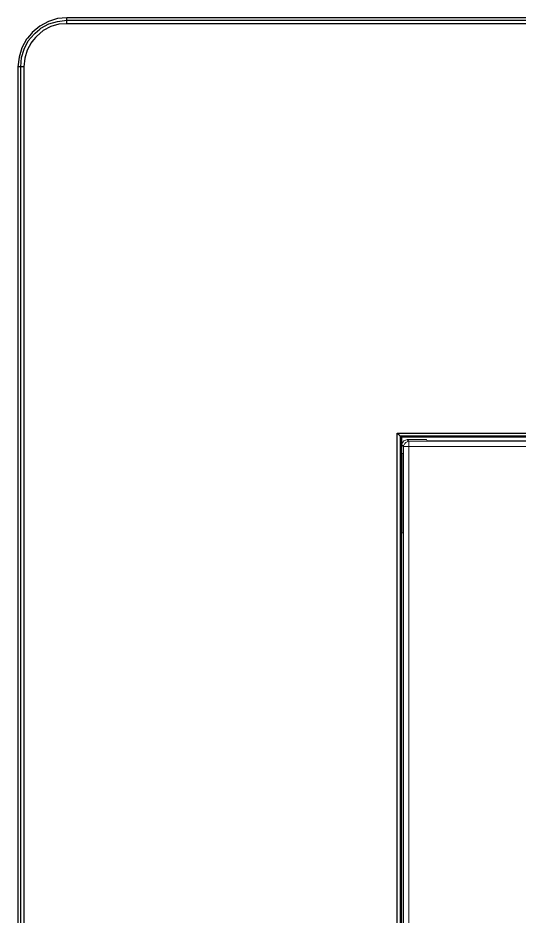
# Model space of a CAD drawing. Header units: centimetres. Extents: x -4.9 to 8, y -12.7 to 4.
# Drawn here: x -4.89 to -1.81, y -1.56 to 3.95 of the extents above; entities that cross this region are included whole.
import ezdxf

# ---------------------------------------------------------------- set-up
doc = ezdxf.new("R2010")
doc.units = ezdxf.units.CM
doc.header["$MEASUREMENT"] = 0
doc.layers.add('Layer 1', color=7, linetype='Continuous')

msp = doc.modelspace()

# ---------------------------------------------------------------- linework, layer by layer
at = {"layer": 'Layer 1', "color": 250, "lineweight": 25}
for points, knots in [([(-4.58527, 3.94716), (-4.58527, 3.94716), (-4.64171, 3.94364), (-4.64171, 3.94364), (-4.64171, 3.94364), (-4.64171, 3.94364), (-4.69816, 3.926), (-4.69816, 3.926), (-4.69816, 3.926), (-4.69816, 3.926), (-4.75107, 3.89778), (-4.75107, 3.89778), (-4.75107, 3.89778), (-4.75107, 3.89778), (-4.79694, 3.85896), (-4.79694, 3.85896), (-4.79694, 3.85896), (-4.79694, 3.85896), (-4.83221, 3.81664), (-4.83221, 3.81664), (-4.83221, 3.81664), (-4.83221, 3.81664), (-4.86044, 3.76371), (-4.86044, 3.76371), (-4.86044, 3.76371), (-4.86044, 3.76371), (-4.87807, 3.70727), (-4.87807, 3.70727), (-4.87807, 3.70727), (-4.87807, 3.70727), (-4.88513, 3.64729), (-4.88513, 3.64729)], [0, 0, 0, 0, 0.1111111, 0.1111111, 0.1111111, 0.1111111, 0.2222222, 0.2222222, 0.2222222, 0.2222222, 0.3333333, 0.3333333, 0.3333333, 0.3333333, 0.4444444, 0.4444444, 0.4444444, 0.4444445, 0.5555556, 0.5555556, 0.5555556, 0.5555556, 0.6666667, 0.6666667, 0.6666667, 0.6666667, 0.7777778, 0.7777778, 0.7777778, 0.7777778, 1, 1, 1, 1]), ([(-4.86749, 3.64729), (-4.86749, 3.64729), (-4.86396, 3.70375), (-4.86396, 3.70375), (-4.86396, 3.70375), (-4.86396, 3.70375), (-4.84632, 3.75667), (-4.84632, 3.75667), (-4.84632, 3.75667), (-4.84632, 3.75667), (-4.82163, 3.80604), (-4.82163, 3.80604), (-4.82163, 3.80604), (-4.82163, 3.80604), (-4.78635, 3.84839), (-4.78635, 3.84839), (-4.78635, 3.84839), (-4.78635, 3.84839), (-4.74402, 3.88366), (-4.74402, 3.88366), (-4.74402, 3.88366), (-4.74402, 3.88366), (-4.69463, 3.91189), (-4.69463, 3.91189), (-4.69463, 3.91189), (-4.69463, 3.91189), (-4.64171, 3.926), (-4.64171, 3.926), (-4.64171, 3.926), (-4.64171, 3.926), (-4.58527, 3.93304), (-4.58527, 3.93304)], [0, 0, 0, 0, 0.1111111, 0.1111111, 0.1111111, 0.1111111, 0.2222222, 0.2222222, 0.2222222, 0.2222222, 0.3333333, 0.3333333, 0.3333333, 0.3333333, 0.4444444, 0.4444444, 0.4444444, 0.4444445, 0.5555556, 0.5555556, 0.5555556, 0.5555556, 0.6666667, 0.6666667, 0.6666667, 0.6666667, 0.7777778, 0.7777778, 0.7777778, 0.7777778, 1, 1, 1, 1]), ([(-4.58527, 3.91189), (-4.58527, 3.91189), (-4.63466, 3.90836), (-4.63466, 3.90836), (-4.63466, 3.90836), (-4.63466, 3.90836), (-4.68405, 3.89425), (-4.68405, 3.89425), (-4.68405, 3.89425), (-4.68405, 3.89425), (-4.72991, 3.86954), (-4.72991, 3.86954), (-4.72991, 3.86954), (-4.72991, 3.86954), (-4.77224, 3.83428), (-4.77224, 3.83428), (-4.77224, 3.83428), (-4.77224, 3.83428), (-4.80399, 3.79546), (-4.80399, 3.79546), (-4.80399, 3.79546), (-4.80399, 3.79546), (-4.82869, 3.74961), (-4.82869, 3.74961), (-4.82869, 3.74961), (-4.82869, 3.74961), (-4.8428, 3.70021), (-4.8428, 3.70021), (-4.8428, 3.70021), (-4.8428, 3.70021), (-4.84985, 3.64729), (-4.84985, 3.64729)], [0, 0, 0, 0, 0.1111111, 0.1111111, 0.1111111, 0.1111111, 0.2222222, 0.2222222, 0.2222222, 0.2222222, 0.3333333, 0.3333333, 0.3333333, 0.3333333, 0.4444444, 0.4444444, 0.4444444, 0.4444445, 0.5555556, 0.5555556, 0.5555556, 0.5555556, 0.6666667, 0.6666667, 0.6666667, 0.6666667, 0.7777778, 0.7777778, 0.7777778, 0.7777778, 1, 1, 1, 1]), ([(-4.58527, 3.91189), (-4.58527, 3.91189), (-4.58527, 3.91542), (-4.58527, 3.91542), (-4.58527, 3.91542), (-4.58527, 3.91542), (-4.58527, 3.92246), (-4.58527, 3.92246), (-4.58527, 3.92246), (-4.58527, 3.92246), (-4.58527, 3.926), (-4.58527, 3.926), (-4.58527, 3.926), (-4.58527, 3.926), (-4.58527, 3.92953), (-4.58527, 3.92953), (-4.58527, 3.92953), (-4.58527, 3.92953), (-4.58527, 3.93304), (-4.58527, 3.93304)], [0, 0, 0, 0, 0.1666667, 0.1666667, 0.1666667, 0.1666667, 0.3333333, 0.3333333, 0.3333333, 0.3333333, 0.5, 0.5, 0.5, 0.5, 0.6666667, 0.6666667, 0.6666667, 0.6666667, 1, 1, 1, 1]), ([(-4.84985, 3.64729), (-4.84985, 3.64729), (-4.85338, 3.64729), (-4.85338, 3.64729), (-4.85338, 3.64729), (-4.85338, 3.64729), (-4.85691, 3.64729), (-4.85691, 3.64729), (-4.85691, 3.64729), (-4.85691, 3.64729), (-4.86044, 3.64729), (-4.86044, 3.64729), (-4.86044, 3.64729), (-4.86044, 3.64729), (-4.86396, 3.64729), (-4.86396, 3.64729), (-4.86396, 3.64729), (-4.86396, 3.64729), (-4.86749, 3.64729), (-4.86749, 3.64729)], [0, 0, 0, 0, 0.1666667, 0.1666667, 0.1666667, 0.1666667, 0.3333333, 0.3333333, 0.3333333, 0.3333333, 0.5, 0.5, 0.5, 0.5, 0.6666667, 0.6666667, 0.6666667, 0.6666667, 1, 1, 1, 1]), ([(-2.5568, 1.40011), (-2.5568, 1.40011), (-2.55327, 1.39657), (-2.55327, 1.39657), (-2.55327, 1.39657), (-2.55327, 1.39657), (-2.54974, 1.39304), (-2.54974, 1.39304), (-2.54974, 1.39304), (-2.54974, 1.39304), (-2.54621, 1.38953), (-2.54621, 1.38953), (-2.54621, 1.38953), (-2.54621, 1.38953), (-2.54269, 1.386), (-2.54269, 1.386), (-2.54269, 1.386), (-2.54269, 1.386), (-2.53916, 1.38246), (-2.53916, 1.38246)], [0, 0, 0, 0, 0.1666667, 0.1666667, 0.1666667, 0.1666667, 0.3333333, 0.3333333, 0.3333333, 0.3333333, 0.5, 0.5, 0.5, 0.5, 0.6666667, 0.6666667, 0.6666667, 0.6666667, 1, 1, 1, 1])]:
    msp.add_open_spline(points, degree=3, knots=knots, dxfattribs=at)
for points in [[(3.33459, 3.94716), (3.33459, 3.94716), (-4.58527, 3.94716), (-4.58527, 3.94716)], [(-4.58527, 3.93304), (-4.58527, 3.93304), (-4.58527, 3.94716), (-4.58527, 3.94716)], [(-4.58527, 3.93304), (-4.58527, 3.93304), (3.33459, 3.93304), (3.33459, 3.93304)], [(3.33459, 3.91189), (3.33459, 3.91189), (-4.58527, 3.91189), (-4.58527, 3.91189)], [(-4.88513, 3.64729), (-4.88513, 3.64729), (-4.88513, -7.99084), (-4.88513, -7.99084)], [(-4.86749, 3.64729), (-4.86749, 3.64729), (-4.88513, 3.64729), (-4.88513, 3.64729)], [(-4.86749, -7.99084), (-4.86749, -7.99084), (-4.86749, 3.64729), (-4.86749, 3.64729)], [(-4.84985, 3.64729), (-4.84985, 3.64729), (-4.84985, -7.99084), (-4.84985, -7.99084)], [(-2.5568, 1.40011), (-2.5568, 1.40011), (1.30966, 1.40011), (1.30966, 1.40011)], [(-2.5568, -5.74365), (-2.5568, -5.74365), (-2.5568, 1.40011), (-2.5568, 1.40011)], [(-2.53916, 1.38246), (-2.53916, 1.38246), (-2.53916, -5.72601), (-2.53916, -5.72601)], [(1.28848, 1.38246), (1.28848, 1.38246), (-2.53916, 1.38246), (-2.53916, 1.38246)], [(-2.53563, 1.37893), (-2.53563, 1.37893), (-2.53916, 1.38246), (-2.53916, 1.38246)], [(-2.53563, 1.37893), (-2.53563, 1.37893), (-2.53563, -5.72248), (-2.53563, -5.72248)], [(1.28495, 1.37893), (1.28495, 1.37893), (-2.53563, 1.37893), (-2.53563, 1.37893)]]:
    msp.add_open_spline(points, degree=3, dxfattribs=at)
at = {"layer": 'Layer 1', "color": 250, "lineweight": 20}
for points in [[(-0.7682, 1.3754), (-0.7682, 1.3754), (-2.52856, 1.3754), (-2.52856, 1.3754)], [(-2.52856, 1.3754), (-2.52856, 1.3754), (-2.52856, -0.26148), (-2.52856, -0.26148)], [(-2.51798, 1.31896), (-2.51798, 1.31896), (-2.52856, 1.32954), (-2.52856, 1.32954)], [(-2.49681, 1.36129), (-2.49681, 1.36129), (-2.48623, 1.35071), (-2.48623, 1.35071)], [(-2.37687, 1.36129), (-2.37687, 1.36129), (-2.49681, 1.36129), (-2.49681, 1.36129)], [(-2.48623, 1.35071), (-2.48623, 1.35071), (1.25322, 1.35071), (1.25322, 1.35071)], [(-2.37334, 1.35425), (-2.37334, 1.35425), (-2.37687, 1.36129), (-2.37687, 1.36129)], [(-2.37334, 1.35425), (-2.37334, 1.35425), (1.13681, 1.35425), (1.13681, 1.35425)], [(-2.52856, 1.27664), (-2.52856, 1.27664), (-2.5215, 1.27664), (-2.5215, 1.27664)], [(-2.5215, 1.27664), (-2.5215, 1.27664), (-2.5215, 0.78979), (-2.5215, 0.78979)], [(-2.51798, -2.13825), (-2.51798, -2.13825), (-2.51798, 1.31896), (-2.51798, 1.31896)], [(-2.48623, 1.31896), (-2.48623, 1.31896), (-2.48623, -2.13825), (-2.48623, -2.13825)], [(1.25322, 1.31896), (1.25322, 1.31896), (-2.48623, 1.31896), (-2.48623, 1.31896)], [(-2.5215, 0.78979), (-2.5215, 0.78979), (-2.52856, 0.78979), (-2.52856, 0.78979)], [(-2.52856, -0.26148), (-2.52856, -0.26148), (-2.53563, -0.26148), (-2.53563, -0.26148)], [(-2.52856, -0.26148), (-2.52856, -0.26148), (-2.52856, -0.56134), (-2.52856, -0.56134)], [(-2.52856, -0.56134), (-2.52856, -0.56134), (-2.53563, -0.56134), (-2.53563, -0.56134)], [(-2.52856, -0.56134), (-2.52856, -0.56134), (-2.52856, -3.78573), (-2.52856, -3.78573)]]:
    msp.add_open_spline(points, degree=3, dxfattribs=at)
for points in [[(-2.52856, 1.32954), (-2.52856, 1.32954), (-2.52856, 1.33661), (-2.52856, 1.33661), (-2.52856, 1.33661), (-2.52856, 1.33661), (-2.52503, 1.34014), (-2.52503, 1.34014), (-2.52503, 1.34014), (-2.52503, 1.34014), (-2.5215, 1.34718), (-2.5215, 1.34718), (-2.5215, 1.34718), (-2.5215, 1.34718), (-2.51798, 1.35071), (-2.51798, 1.35071), (-2.51798, 1.35071), (-2.51798, 1.35071), (-2.51445, 1.35425), (-2.51445, 1.35425), (-2.51445, 1.35425), (-2.51445, 1.35425), (-2.50739, 1.35777), (-2.50739, 1.35777), (-2.50739, 1.35777), (-2.50739, 1.35777), (-2.50387, 1.35777), (-2.50387, 1.35777), (-2.50387, 1.35777), (-2.50387, 1.35777), (-2.49681, 1.36129), (-2.49681, 1.36129)], [(-2.48623, 1.35071), (-2.48623, 1.35071), (-2.49328, 1.35071), (-2.49328, 1.35071), (-2.49328, 1.35071), (-2.49328, 1.35071), (-2.49681, 1.34718), (-2.49681, 1.34718), (-2.49681, 1.34718), (-2.49681, 1.34718), (-2.50387, 1.34366), (-2.50387, 1.34366), (-2.50387, 1.34366), (-2.50387, 1.34366), (-2.50739, 1.34014), (-2.50739, 1.34014), (-2.50739, 1.34014), (-2.50739, 1.34014), (-2.51092, 1.33661), (-2.51092, 1.33661), (-2.51092, 1.33661), (-2.51092, 1.33661), (-2.51445, 1.32954), (-2.51445, 1.32954), (-2.51445, 1.32954), (-2.51445, 1.32954), (-2.51798, 1.32602), (-2.51798, 1.32602), (-2.51798, 1.32602), (-2.51798, 1.32602), (-2.51798, 1.31896), (-2.51798, 1.31896)], [(-2.48623, 1.35071), (-2.48623, 1.35071), (-2.48623, 1.35071), (-2.48623, 1.35071), (-2.48623, 1.35071), (-2.48623, 1.35071), (-2.48623, 1.34718), (-2.48623, 1.34718), (-2.48623, 1.34718), (-2.48623, 1.34718), (-2.48623, 1.34366), (-2.48623, 1.34366), (-2.48623, 1.34366), (-2.48623, 1.34366), (-2.48623, 1.34014), (-2.48623, 1.34014), (-2.48623, 1.34014), (-2.48623, 1.34014), (-2.48623, 1.33661), (-2.48623, 1.33661), (-2.48623, 1.33661), (-2.48623, 1.33661), (-2.48623, 1.32954), (-2.48623, 1.32954), (-2.48623, 1.32954), (-2.48623, 1.32954), (-2.48623, 1.32602), (-2.48623, 1.32602), (-2.48623, 1.32602), (-2.48623, 1.32602), (-2.48623, 1.31896), (-2.48623, 1.31896)], [(-2.51798, 1.31896), (-2.51798, 1.31896), (-2.51798, 1.31896), (-2.51798, 1.31896), (-2.51798, 1.31896), (-2.51798, 1.31896), (-2.51445, 1.31896), (-2.51445, 1.31896), (-2.51445, 1.31896), (-2.51445, 1.31896), (-2.51092, 1.31896), (-2.51092, 1.31896), (-2.51092, 1.31896), (-2.51092, 1.31896), (-2.50739, 1.31896), (-2.50739, 1.31896), (-2.50739, 1.31896), (-2.50739, 1.31896), (-2.50387, 1.31896), (-2.50387, 1.31896), (-2.50387, 1.31896), (-2.50387, 1.31896), (-2.49681, 1.31896), (-2.49681, 1.31896), (-2.49681, 1.31896), (-2.49681, 1.31896), (-2.49328, 1.31896), (-2.49328, 1.31896), (-2.49328, 1.31896), (-2.49328, 1.31896), (-2.48623, 1.31896), (-2.48623, 1.31896)]]:
    msp.add_open_spline(points, degree=3, knots=[0, 0, 0, 0, 0.1111111, 0.1111111, 0.1111111, 0.1111111, 0.2222222, 0.2222222, 0.2222222, 0.2222222, 0.3333333, 0.3333333, 0.3333333, 0.3333333, 0.4444444, 0.4444444, 0.4444444, 0.4444445, 0.5555556, 0.5555556, 0.5555556, 0.5555556, 0.6666667, 0.6666667, 0.6666667, 0.6666667, 0.7777778, 0.7777778, 0.7777778, 0.7777778, 1, 1, 1, 1], dxfattribs=at)

doc.saveas('drawing.dxf')
